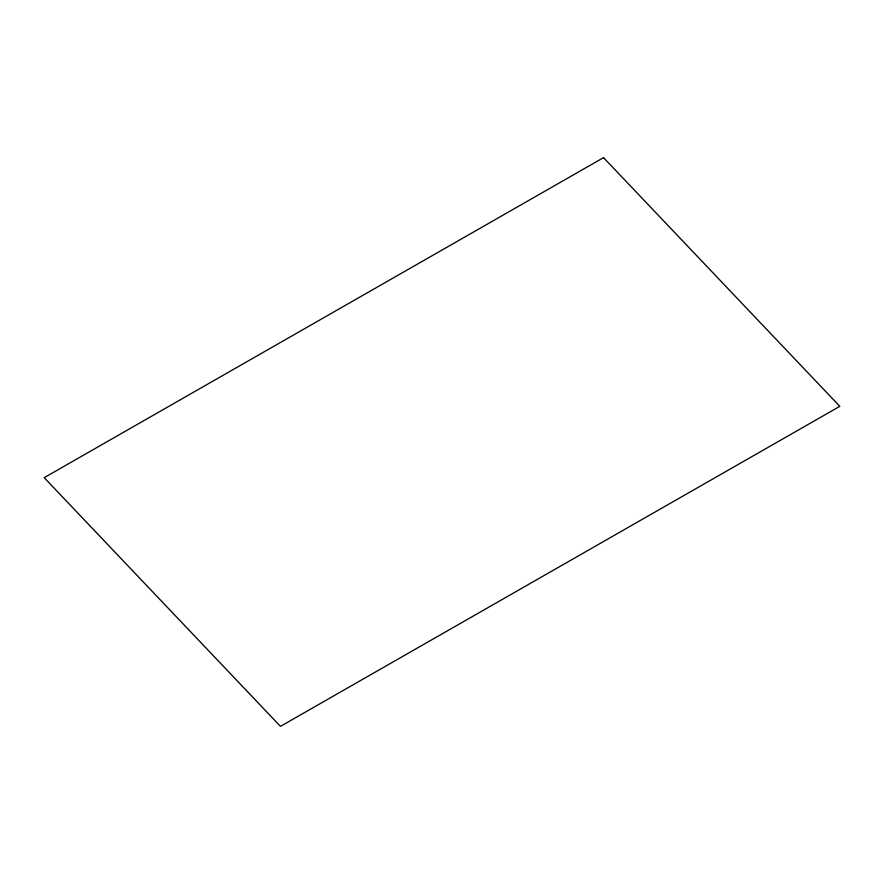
<?xml version="1.0" encoding="UTF-8"?>
<svg xmlns="http://www.w3.org/2000/svg" width="884" height="884" viewBox="0 0 884 884"><rect width="100%" height="100%" fill="white"/><g stroke="black" fill="none" stroke-linecap="round" stroke-linejoin="round"><path stroke-width="1.33" d="M603.54 157.639L44.2 477.669L280.46 726.361L839.8 406.331L603.54 157.639"/></g></svg>
